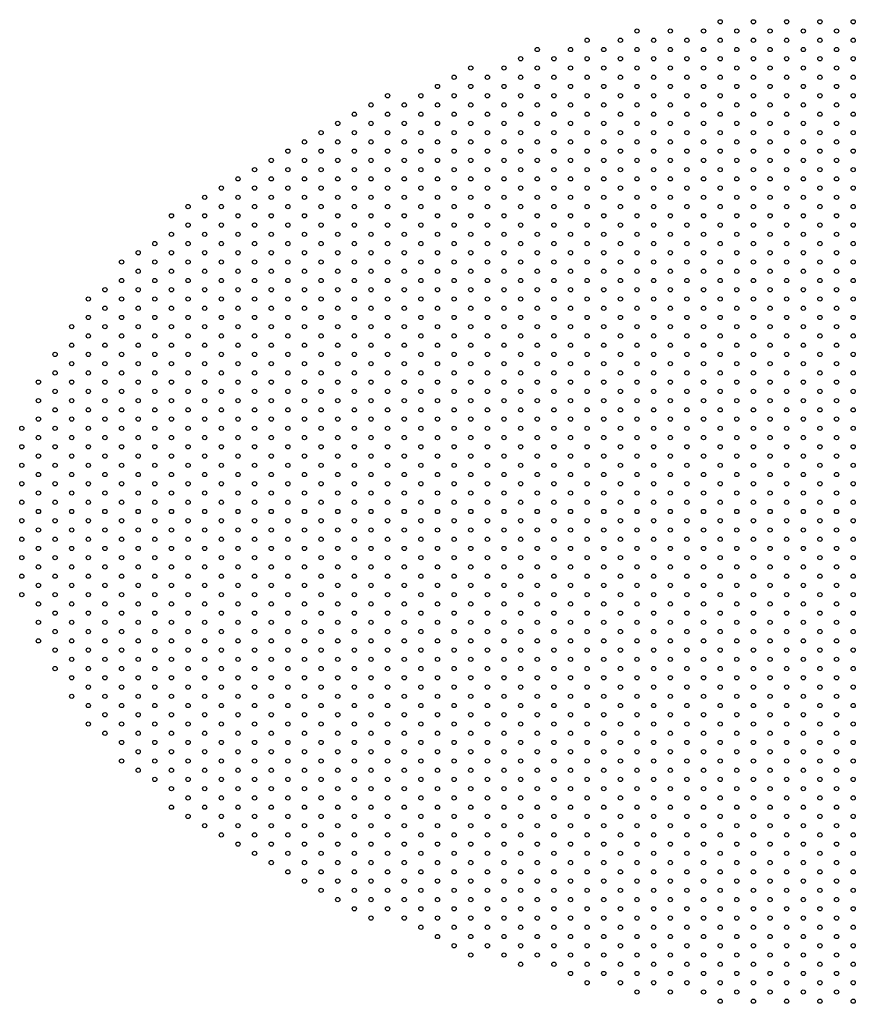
# Model space of a CAD drawing. Extents: x 13 to 806, y -460 to 4.
# Drawn here: x 13.5 to 407, y -459.5 to 3.6 of the extents above; entities that cross this region are included whole.
import ezdxf

# ---------------------------------------------------------------- set-up
doc = ezdxf.new("R2010")
doc.units = 0

msp = doc.modelspace()

# ---------------------------------------------------------------- linework, layer by layer
for centre in [(343.34, 2.6), (359, 2.6), (374.66, 2.6), (390.32, 2.6), (405.98, 2.6), (304.19, -1.75), (319.85, -1.75), (335.51, -1.75), (351.17, -1.75), (366.83, -1.75), (382.49, -1.75), (398.15, -1.75), (280.7, -6.1), (296.36, -6.1), (312.02, -6.1), (327.68, -6.1), (343.34, -6.1), (359, -6.1), (374.66, -6.1), (390.32, -6.1), (405.98, -6.1), (249.38, -14.8), (257.21, -10.45), (265.04, -14.8), (272.87, -10.45), (280.7, -14.8), (288.53, -10.45), (296.36, -14.8), (304.19, -10.45), (312.02, -14.8), (319.85, -10.45), (327.68, -14.8), (335.51, -10.45), (343.34, -14.8), (351.17, -10.45), (359, -14.8), (366.83, -10.45), (374.66, -14.8), (382.49, -10.45), (390.32, -14.8), (398.15, -10.45), (405.98, -14.8), (225.89, -19.15), (241.55, -19.15), (257.21, -19.15), (272.87, -19.15), (288.53, -19.15), (304.19, -19.15), (319.85, -19.15), (335.51, -19.15), (351.17, -19.15), (366.83, -19.15), (382.49, -19.15), (398.15, -19.15), (218.06, -23.5), (233.72, -23.5), (249.38, -23.5), (265.04, -23.5), (280.7, -23.5), (296.36, -23.5), (312.02, -23.5), (327.68, -23.5), (343.34, -23.5), (359, -23.5), (374.66, -23.5), (390.32, -23.5), (405.98, -23.5), (210.23, -27.85), (225.89, -27.85), (241.55, -27.85), (257.21, -27.85), (272.87, -27.85), (288.53, -27.85), (304.19, -27.85), (319.85, -27.85), (335.51, -27.85), (351.17, -27.85), (366.83, -27.85), (382.49, -27.85), (398.15, -27.85), (186.74, -32.2), (202.4, -32.2), (218.06, -32.2), (233.72, -32.2), (249.38, -32.2), (265.04, -32.2), (280.7, -32.2), (296.36, -32.2), (312.02, -32.2), (327.68, -32.2), (343.34, -32.2), (359, -32.2), (374.66, -32.2), (390.32, -32.2), (405.98, -32.2), (178.91, -36.55), (194.57, -36.55), (210.23, -36.55), (225.89, -36.55), (241.55, -36.55), (257.21, -36.55), (272.87, -36.55), (288.53, -36.55), (304.19, -36.55), (319.85, -36.55), (335.51, -36.55), (351.17, -36.55), (366.83, -36.55), (382.49, -36.55), (398.15, -36.55), (171.08, -40.9), (186.74, -40.9), (202.4, -40.9), (218.06, -40.9), (233.72, -40.9), (249.38, -40.9), (265.04, -40.9), (280.7, -40.9), (296.36, -40.9), (312.02, -40.9), (327.68, -40.9), (343.34, -40.9), (359, -40.9), (374.66, -40.9), (390.32, -40.9), (405.98, -40.9), (163.25, -45.25), (178.91, -45.25), (194.57, -45.25), (210.23, -45.25), (225.89, -45.25), (241.55, -45.25), (257.21, -45.25), (272.87, -45.25), (288.53, -45.25), (304.19, -45.25), (319.85, -45.25), (335.51, -45.25), (351.17, -45.25), (366.83, -45.25), (382.49, -45.25), (398.15, -45.25), (155.42, -49.6), (171.08, -49.6), (186.74, -49.6), (202.4, -49.6), (218.06, -49.6), (233.72, -49.6), (249.38, -49.6), (265.04, -49.6), (280.7, -49.6), (296.36, -49.6), (312.02, -49.6), (327.68, -49.6), (343.34, -49.6), (359, -49.6), (374.66, -49.6), (390.32, -49.6), (405.98, -49.6), (147.59, -53.95), (163.25, -53.95), (178.91, -53.95), (194.57, -53.95), (210.23, -53.95), (225.89, -53.95), (241.55, -53.95), (257.21, -53.95), (272.87, -53.95), (288.53, -53.95), (304.19, -53.95), (319.85, -53.95), (335.51, -53.95), (351.17, -53.95), (366.83, -53.95), (382.49, -53.95), (398.15, -53.95), (139.76, -58.3), (155.42, -58.3), (171.08, -58.3), (186.74, -58.3), (202.4, -58.3), (218.06, -58.3), (233.72, -58.3), (249.38, -58.3), (265.04, -58.3), (280.7, -58.3), (296.36, -58.3), (312.02, -58.3), (327.68, -58.3), (343.34, -58.3), (359, -58.3), (374.66, -58.3), (390.32, -58.3), (405.98, -58.3), (131.93, -62.65), (147.59, -62.65), (163.25, -62.65), (178.91, -62.65), (194.57, -62.65), (210.23, -62.65), (225.89, -62.65), (241.55, -62.65), (257.21, -62.65), (272.87, -62.65), (288.53, -62.65), (304.19, -62.65), (319.85, -62.65), (335.51, -62.65), (351.17, -62.65), (366.83, -62.65), (382.49, -62.65), (398.15, -62.65), (124.1, -67), (139.76, -67), (155.42, -67), (171.08, -67), (186.74, -67), (202.4, -67), (218.06, -67), (233.72, -67), (249.38, -67), (265.04, -67), (280.7, -67), (296.36, -67), (312.02, -67), (327.68, -67), (343.34, -67), (359, -67), (374.66, -67), (390.32, -67), (405.98, -67), (116.27, -71.35), (131.93, -71.35), (147.59, -71.35), (163.25, -71.35), (178.91, -71.35), (194.57, -71.35), (210.23, -71.35), (225.89, -71.35), (241.55, -71.35), (257.21, -71.35), (272.87, -71.35), (288.53, -71.35), (304.19, -71.35), (319.85, -71.35), (335.51, -71.35), (351.17, -71.35), (366.83, -71.35), (382.49, -71.35), (398.15, -71.35), (108.44, -75.7), (124.1, -75.7), (139.76, -75.7), (155.42, -75.7), (171.08, -75.7), (186.74, -75.7), (202.4, -75.7), (218.06, -75.7), (233.72, -75.7), (249.38, -75.7), (265.04, -75.7), (280.7, -75.7), (296.36, -75.7), (312.02, -75.7), (327.68, -75.7), (343.34, -75.7), (359, -75.7), (374.66, -75.7), (390.32, -75.7), (405.98, -75.7), (100.61, -80.05), (116.27, -80.05), (131.93, -80.05), (147.59, -80.05), (163.25, -80.05), (178.91, -80.05), (194.57, -80.05), (210.23, -80.05), (225.89, -80.05), (241.55, -80.05), (257.21, -80.05), (272.87, -80.05), (288.53, -80.05), (304.19, -80.05), (319.85, -80.05), (335.51, -80.05), (351.17, -80.05), (366.83, -80.05), (382.49, -80.05), (398.15, -80.05), (84.95, -88.75), (92.78, -84.4), (100.61, -88.75), (108.44, -84.4), (116.27, -88.75), (124.1, -84.4), (131.93, -88.75), (139.76, -84.4), (147.59, -88.75), (155.42, -84.4), (163.25, -88.75), (171.08, -84.4), (178.91, -88.75), (186.74, -84.4), (194.57, -88.75), (202.4, -84.4), (210.23, -88.75), (218.06, -84.4), (225.89, -88.75), (233.72, -84.4), (241.55, -88.75), (249.38, -84.4), (257.21, -88.75), (265.04, -84.4), (272.87, -88.75), (280.7, -84.4), (288.53, -88.75), (296.36, -84.4), (304.19, -88.75), (312.02, -84.4), (319.85, -88.75), (327.68, -84.4), (335.51, -88.75), (343.34, -84.4), (351.17, -88.75), (359, -84.4), (366.83, -88.75), (374.66, -84.4), (382.49, -88.75), (390.32, -84.4), (398.15, -88.75), (405.98, -84.4), (92.78, -93.1), (108.44, -93.1), (124.1, -93.1), (139.76, -93.1), (155.42, -93.1), (171.08, -93.1), (186.74, -93.1), (202.4, -93.1), (218.06, -93.1), (233.72, -93.1), (249.38, -93.1), (265.04, -93.1), (280.7, -93.1), (296.36, -93.1), (312.02, -93.1), (327.68, -93.1), (343.34, -93.1), (359, -93.1), (374.66, -93.1), (390.32, -93.1), (405.98, -93.1), (84.95, -97.45), (100.61, -97.45), (116.27, -97.45), (131.93, -97.45), (147.59, -97.45), (163.25, -97.45), (178.91, -97.45), (194.57, -97.45), (210.23, -97.45), (225.89, -97.45), (241.55, -97.45), (257.21, -97.45), (272.87, -97.45), (288.53, -97.45), (304.19, -97.45), (319.85, -97.45), (335.51, -97.45), (351.17, -97.45), (366.83, -97.45), (382.49, -97.45), (398.15, -97.45), (77.12, -101.8), (92.78, -101.8), (108.44, -101.8), (124.1, -101.8), (139.76, -101.8), (155.42, -101.8), (171.08, -101.8), (186.74, -101.8), (202.4, -101.8), (218.06, -101.8), (233.72, -101.8), (249.38, -101.8), (265.04, -101.8), (280.7, -101.8), (296.36, -101.8), (312.02, -101.8), (327.68, -101.8), (343.34, -101.8), (359, -101.8), (374.66, -101.8), (390.32, -101.8), (405.98, -101.8), (69.29, -106.15), (84.95, -106.15), (100.61, -106.15), (116.27, -106.15), (131.93, -106.15), (147.59, -106.15), (163.25, -106.15), (178.91, -106.15), (194.57, -106.15), (210.23, -106.15), (225.89, -106.15), (241.55, -106.15), (257.21, -106.15), (272.87, -106.15), (288.53, -106.15), (304.19, -106.15), (319.85, -106.15), (335.51, -106.15), (351.17, -106.15), (366.83, -106.15), (382.49, -106.15), (398.15, -106.15), (61.46, -110.5), (77.12, -110.5), (92.78, -110.5), (108.44, -110.5), (124.1, -110.5), (139.76, -110.5), (155.42, -110.5), (171.08, -110.5), (186.74, -110.5), (202.4, -110.5), (218.06, -110.5), (233.72, -110.5), (249.38, -110.5), (265.04, -110.5), (280.7, -110.5), (296.36, -110.5), (312.02, -110.5), (327.68, -110.5), (343.34, -110.5), (359, -110.5), (374.66, -110.5), (390.32, -110.5), (405.98, -110.5), (69.29, -114.85), (84.95, -114.85), (100.61, -114.85), (116.27, -114.85), (131.93, -114.85), (147.59, -114.85), (163.25, -114.85), (178.91, -114.85), (194.57, -114.85), (210.23, -114.85), (225.89, -114.85), (241.55, -114.85), (257.21, -114.85), (272.87, -114.85), (288.53, -114.85), (304.19, -114.85), (319.85, -114.85), (335.51, -114.85), (351.17, -114.85), (366.83, -114.85), (382.49, -114.85), (398.15, -114.85), (61.46, -119.2), (77.12, -119.2), (92.78, -119.2), (108.44, -119.2), (124.1, -119.2), (139.76, -119.2), (155.42, -119.2), (171.08, -119.2), (186.74, -119.2), (202.4, -119.2), (218.06, -119.2), (233.72, -119.2), (249.38, -119.2), (265.04, -119.2), (280.7, -119.2), (296.36, -119.2), (312.02, -119.2), (327.68, -119.2), (343.34, -119.2), (359, -119.2), (374.66, -119.2), (390.32, -119.2), (405.98, -119.2), (53.63, -123.55), (69.29, -123.55), (84.95, -123.55), (100.61, -123.55), (116.27, -123.55), (131.93, -123.55), (147.59, -123.55), (163.25, -123.55), (178.91, -123.55), (194.57, -123.55), (210.23, -123.55), (225.89, -123.55), (241.55, -123.55), (257.21, -123.55), (272.87, -123.55), (288.53, -123.55), (304.19, -123.55), (319.85, -123.55), (335.51, -123.55), (351.17, -123.55), (366.83, -123.55), (382.49, -123.55), (398.15, -123.55), (45.8, -127.9), (61.46, -127.9), (77.12, -127.9), (92.78, -127.9), (108.44, -127.9), (124.1, -127.9), (139.76, -127.9), (155.42, -127.9), (171.08, -127.9), (186.74, -127.9), (202.4, -127.9), (218.06, -127.9), (233.72, -127.9), (249.38, -127.9), (265.04, -127.9), (280.7, -127.9), (296.36, -127.9), (312.02, -127.9), (327.68, -127.9), (343.34, -127.9), (359, -127.9), (374.66, -127.9), (390.32, -127.9), (405.98, -127.9), (53.63, -132.25), (69.29, -132.25), (84.95, -132.25), (100.61, -132.25), (116.27, -132.25), (131.93, -132.25), (147.59, -132.25), (163.25, -132.25), (178.91, -132.25), (194.57, -132.25), (210.23, -132.25), (225.89, -132.25), (241.55, -132.25), (257.21, -132.25), (272.87, -132.25), (288.53, -132.25), (304.19, -132.25), (319.85, -132.25), (335.51, -132.25), (351.17, -132.25), (366.83, -132.25), (382.49, -132.25), (398.15, -132.25), (45.8, -136.6), (61.46, -136.6), (77.12, -136.6), (92.78, -136.6), (108.44, -136.6), (124.1, -136.6), (139.76, -136.6), (155.42, -136.6), (171.08, -136.6), (186.74, -136.6), (202.4, -136.6), (218.06, -136.6), (233.72, -136.6), (249.38, -136.6), (265.04, -136.6), (280.7, -136.6), (296.36, -136.6), (312.02, -136.6), (327.68, -136.6), (343.34, -136.6), (359, -136.6), (374.66, -136.6), (390.32, -136.6), (405.98, -136.6), (37.97, -140.95), (53.63, -140.95), (69.29, -140.95), (84.95, -140.95), (100.61, -140.95), (116.27, -140.95), (131.93, -140.95), (147.59, -140.95), (163.25, -140.95), (178.91, -140.95), (194.57, -140.95), (210.23, -140.95), (225.89, -140.95), (241.55, -140.95), (257.21, -140.95), (272.87, -140.95), (288.53, -140.95), (304.19, -140.95), (319.85, -140.95), (335.51, -140.95), (351.17, -140.95), (366.83, -140.95), (382.49, -140.95), (398.15, -140.95), (45.8, -145.3), (61.46, -145.3), (77.12, -145.3), (92.78, -145.3), (108.44, -145.3), (124.1, -145.3), (139.76, -145.3), (155.42, -145.3), (171.08, -145.3), (186.74, -145.3), (202.4, -145.3), (218.06, -145.3), (233.72, -145.3), (249.38, -145.3), (265.04, -145.3), (280.7, -145.3), (296.36, -145.3), (312.02, -145.3), (327.68, -145.3), (343.34, -145.3), (359, -145.3), (374.66, -145.3), (390.32, -145.3), (405.98, -145.3), (37.97, -149.65), (53.63, -149.65), (69.29, -149.65), (84.95, -149.65), (100.61, -149.65), (116.27, -149.65), (131.93, -149.65), (147.59, -149.65), (163.25, -149.65), (178.91, -149.65), (194.57, -149.65), (210.23, -149.65), (225.89, -149.65), (241.55, -149.65), (257.21, -149.65), (272.87, -149.65), (288.53, -149.65), (304.19, -149.65), (319.85, -149.65), (335.51, -149.65), (351.17, -149.65), (366.83, -149.65), (382.49, -149.65), (398.15, -149.65), (30.14, -154), (37.97, -158.35), (45.8, -154), (53.63, -158.35), (61.46, -154), (69.29, -158.35), (77.12, -154), (84.95, -158.35), (92.78, -154), (100.61, -158.35), (108.44, -154), (116.27, -158.35), (124.1, -154), (131.93, -158.35), (139.76, -154), (147.59, -158.35), (155.42, -154), (163.25, -158.35), (171.08, -154), (178.91, -158.35), (186.74, -154), (194.57, -158.35), (202.4, -154), (210.23, -158.35), (218.06, -154), (225.89, -158.35), (233.72, -154), (241.55, -158.35), (249.38, -154), (257.21, -158.35), (265.04, -154), (272.87, -158.35), (280.7, -154), (288.53, -158.35), (296.36, -154), (304.19, -158.35), (312.02, -154), (319.85, -158.35), (327.68, -154), (335.51, -158.35), (343.34, -154), (351.17, -158.35), (359, -154), (366.83, -158.35), (374.66, -154), (382.49, -158.35), (390.32, -154), (398.15, -158.35), (405.98, -154), (30.14, -162.7), (45.8, -162.7), (61.46, -162.7), (77.12, -162.7), (92.78, -162.7), (108.44, -162.7), (124.1, -162.7), (139.76, -162.7), (155.42, -162.7), (171.08, -162.7), (186.74, -162.7), (202.4, -162.7), (218.06, -162.7), (233.72, -162.7), (249.38, -162.7), (265.04, -162.7), (280.7, -162.7), (296.36, -162.7), (312.02, -162.7), (327.68, -162.7), (343.34, -162.7), (359, -162.7), (374.66, -162.7), (390.32, -162.7), (405.98, -162.7), (22.31, -167.05), (37.97, -167.05), (53.63, -167.05), (69.29, -167.05), (84.95, -167.05), (100.61, -167.05), (116.27, -167.05), (131.93, -167.05), (147.59, -167.05), (163.25, -167.05), (178.91, -167.05), (194.57, -167.05), (210.23, -167.05), (225.89, -167.05), (241.55, -167.05), (257.21, -167.05), (272.87, -167.05), (288.53, -167.05), (304.19, -167.05), (319.85, -167.05), (335.51, -167.05), (351.17, -167.05), (366.83, -167.05), (382.49, -167.05), (398.15, -167.05), (30.14, -171.4), (45.8, -171.4), (61.46, -171.4), (77.12, -171.4), (92.78, -171.4), (108.44, -171.4), (124.1, -171.4), (139.76, -171.4), (155.42, -171.4), (171.08, -171.4), (186.74, -171.4), (202.4, -171.4), (218.06, -171.4), (233.72, -171.4), (249.38, -171.4), (265.04, -171.4), (280.7, -171.4), (296.36, -171.4), (312.02, -171.4), (327.68, -171.4), (343.34, -171.4), (359, -171.4), (374.66, -171.4), (390.32, -171.4), (405.98, -171.4), (22.31, -175.75), (37.97, -175.75), (53.63, -175.75), (69.29, -175.75), (84.95, -175.75), (100.61, -175.75), (116.27, -175.75), (131.93, -175.75), (147.59, -175.75), (163.25, -175.75), (178.91, -175.75), (194.57, -175.75), (210.23, -175.75), (225.89, -175.75), (241.55, -175.75), (257.21, -175.75), (272.87, -175.75), (288.53, -175.75), (304.19, -175.75), (319.85, -175.75), (335.51, -175.75), (351.17, -175.75), (366.83, -175.75), (382.49, -175.75), (398.15, -175.75), (30.14, -180.1), (45.8, -180.1), (61.46, -180.1), (77.12, -180.1), (92.78, -180.1), (108.44, -180.1), (124.1, -180.1), (139.76, -180.1), (155.42, -180.1), (171.08, -180.1), (186.74, -180.1), (202.4, -180.1), (218.06, -180.1), (233.72, -180.1), (249.38, -180.1), (265.04, -180.1), (280.7, -180.1), (296.36, -180.1), (312.02, -180.1), (327.68, -180.1), (343.34, -180.1), (359, -180.1), (374.66, -180.1), (390.32, -180.1), (405.98, -180.1), (22.31, -184.45), (37.97, -184.45), (53.63, -184.45), (69.29, -184.45), (84.95, -184.45), (100.61, -184.45), (116.27, -184.45), (131.93, -184.45), (147.59, -184.45), (163.25, -184.45), (178.91, -184.45), (194.57, -184.45), (210.23, -184.45), (225.89, -184.45), (241.55, -184.45), (257.21, -184.45), (272.87, -184.45), (288.53, -184.45), (304.19, -184.45), (319.85, -184.45), (335.51, -184.45), (351.17, -184.45), (366.83, -184.45), (382.49, -184.45), (398.15, -184.45), (14.48, -188.8), (30.14, -188.8), (45.8, -188.8), (61.46, -188.8), (77.12, -188.8), (92.78, -188.8), (108.44, -188.8), (124.1, -188.8), (139.76, -188.8), (155.42, -188.8), (171.08, -188.8), (186.74, -188.8), (202.4, -188.8), (218.06, -188.8), (233.72, -188.8), (249.38, -188.8), (265.04, -188.8), (280.7, -188.8), (296.36, -188.8), (312.02, -188.8), (327.68, -188.8), (343.34, -188.8), (359, -188.8), (374.66, -188.8), (390.32, -188.8), (405.98, -188.8), (22.31, -193.15), (37.97, -193.15), (53.63, -193.15), (69.29, -193.15), (84.95, -193.15), (100.61, -193.15), (116.27, -193.15), (131.93, -193.15), (147.59, -193.15), (163.25, -193.15), (178.91, -193.15), (194.57, -193.15), (210.23, -193.15), (225.89, -193.15), (241.55, -193.15), (257.21, -193.15), (272.87, -193.15), (288.53, -193.15), (304.19, -193.15), (319.85, -193.15), (335.51, -193.15), (351.17, -193.15), (366.83, -193.15), (382.49, -193.15), (398.15, -193.15), (14.48, -197.5), (30.14, -197.5), (45.8, -197.5), (61.46, -197.5), (77.12, -197.5), (92.78, -197.5), (108.44, -197.5), (124.1, -197.5), (139.76, -197.5), (155.42, -197.5), (171.08, -197.5), (186.74, -197.5), (202.4, -197.5), (218.06, -197.5), (233.72, -197.5), (249.38, -197.5), (265.04, -197.5), (280.7, -197.5), (296.36, -197.5), (312.02, -197.5), (327.68, -197.5), (343.34, -197.5), (359, -197.5), (374.66, -197.5), (390.32, -197.5), (405.98, -197.5), (22.31, -201.85), (37.97, -201.85), (53.63, -201.85), (69.29, -201.85), (84.95, -201.85), (100.61, -201.85), (116.27, -201.85), (131.93, -201.85), (147.59, -201.85), (163.25, -201.85), (178.91, -201.85), (194.57, -201.85), (210.23, -201.85), (225.89, -201.85), (241.55, -201.85), (257.21, -201.85), (272.87, -201.85), (288.53, -201.85), (304.19, -201.85), (319.85, -201.85), (335.51, -201.85), (351.17, -201.85), (366.83, -201.85), (382.49, -201.85), (398.15, -201.85), (14.48, -206.2), (30.14, -206.2), (45.8, -206.2), (61.46, -206.2), (77.12, -206.2), (92.78, -206.2), (108.44, -206.2), (124.1, -206.2), (139.76, -206.2), (155.42, -206.2), (171.08, -206.2), (186.74, -206.2), (202.4, -206.2), (218.06, -206.2), (233.72, -206.2), (249.38, -206.2), (265.04, -206.2), (280.7, -206.2), (296.36, -206.2), (312.02, -206.2), (327.68, -206.2), (343.34, -206.2), (359, -206.2), (374.66, -206.2), (390.32, -206.2), (405.98, -206.2), (22.31, -210.55), (37.97, -210.55), (53.63, -210.55), (69.29, -210.55), (84.95, -210.55), (100.61, -210.55), (116.27, -210.55), (131.93, -210.55), (147.59, -210.55), (163.25, -210.55), (178.91, -210.55), (194.57, -210.55), (210.23, -210.55), (225.89, -210.55), (241.55, -210.55), (257.21, -210.55), (272.87, -210.55), (288.53, -210.55), (304.19, -210.55), (319.85, -210.55), (335.51, -210.55), (351.17, -210.55), (366.83, -210.55), (382.49, -210.55), (398.15, -210.55), (14.48, -214.9), (30.14, -214.9), (45.8, -214.9), (61.46, -214.9), (77.12, -214.9), (92.78, -214.9), (108.44, -214.9), (124.1, -214.9), (139.76, -214.9), (155.42, -214.9), (171.08, -214.9), (186.74, -214.9), (202.4, -214.9), (218.06, -214.9), (233.72, -214.9), (249.38, -214.9), (265.04, -214.9), (280.7, -214.9), (296.36, -214.9), (312.02, -214.9), (327.68, -214.9), (343.34, -214.9), (359, -214.9), (374.66, -214.9), (390.32, -214.9), (405.98, -214.9), (22.31, -219.25), (37.97, -219.25), (53.63, -219.25), (69.29, -219.25), (84.95, -219.25), (100.61, -219.25), (116.27, -219.25), (131.93, -219.25), (147.59, -219.25), (163.25, -219.25), (178.91, -219.25), (194.57, -219.25), (210.23, -219.25), (225.89, -219.25), (241.55, -219.25), (257.21, -219.25), (272.87, -219.25), (288.53, -219.25), (304.19, -219.25), (319.85, -219.25), (335.51, -219.25), (351.17, -219.25), (366.83, -219.25), (382.49, -219.25), (398.15, -219.25), (14.48, -223.6), (30.14, -223.6), (45.8, -223.6), (61.46, -223.6), (77.12, -223.6), (92.78, -223.6), (108.44, -223.6), (124.1, -223.6), (139.76, -223.6), (155.42, -223.6), (171.08, -223.6), (186.74, -223.6), (202.4, -223.6), (218.06, -223.6), (233.72, -223.6), (249.38, -223.6), (265.04, -223.6), (280.7, -223.6), (296.36, -223.6), (312.02, -223.6), (327.68, -223.6), (343.34, -223.6), (359, -223.6), (374.66, -223.6), (390.32, -223.6), (405.98, -223.6), (14.48, -232.3), (22.31, -227.95), (30.14, -232.3), (37.97, -227.95), (45.8, -232.3), (53.63, -227.95), (61.46, -232.3), (69.29, -227.95), (77.12, -232.3), (84.95, -227.95), (92.78, -232.3), (100.61, -227.95), (108.44, -232.3), (116.27, -227.95), (124.1, -232.3), (131.93, -227.95), (139.76, -232.3), (147.59, -227.95), (155.42, -232.3), (163.25, -227.95), (171.08, -232.3), (178.91, -227.95), (186.74, -232.3), (194.57, -227.95), (202.4, -232.3), (210.23, -227.95), (218.06, -232.3), (225.89, -227.95), (233.72, -232.3), (241.55, -227.95), (249.38, -232.3), (257.21, -227.95), (265.04, -232.3), (272.87, -227.95), (280.7, -232.3), (288.53, -227.95), (296.36, -232.3), (304.19, -227.95), (312.02, -232.3), (319.85, -227.95), (327.68, -232.3), (335.51, -227.95), (343.34, -232.3), (351.17, -227.95), (359, -232.3), (366.83, -227.95), (374.66, -232.3), (382.49, -227.95), (390.32, -232.3), (398.15, -227.95), (405.98, -232.3), (22.31, -236.65), (37.97, -236.65), (53.63, -236.65), (69.29, -236.65), (84.95, -236.65), (100.61, -236.65), (116.27, -236.65), (131.93, -236.65), (147.59, -236.65), (163.25, -236.65), (178.91, -236.65), (194.57, -236.65), (210.23, -236.65), (225.89, -236.65), (241.55, -236.65), (257.21, -236.65), (272.87, -236.65), (288.53, -236.65), (304.19, -236.65), (319.85, -236.65), (335.51, -236.65), (351.17, -236.65), (366.83, -236.65), (382.49, -236.65), (398.15, -236.65), (14.48, -241), (30.14, -241), (45.8, -241), (61.46, -241), (77.12, -241), (92.78, -241), (108.44, -241), (124.1, -241), (139.76, -241), (155.42, -241), (171.08, -241), (186.74, -241), (202.4, -241), (218.06, -241), (233.72, -241), (249.38, -241), (265.04, -241), (280.7, -241), (296.36, -241), (312.02, -241), (327.68, -241), (343.34, -241), (359, -241), (374.66, -241), (390.32, -241), (405.98, -241), (22.31, -245.35), (37.97, -245.35), (53.63, -245.35), (69.29, -245.35), (84.95, -245.35), (100.61, -245.35), (116.27, -245.35), (131.93, -245.35), (147.59, -245.35), (163.25, -245.35), (178.91, -245.35), (194.57, -245.35), (210.23, -245.35), (225.89, -245.35), (241.55, -245.35), (257.21, -245.35), (272.87, -245.35), (288.53, -245.35), (304.19, -245.35), (319.85, -245.35), (335.51, -245.35), (351.17, -245.35), (366.83, -245.35), (382.49, -245.35), (398.15, -245.35), (14.48, -249.7), (30.14, -249.7), (45.8, -249.7), (61.46, -249.7), (77.12, -249.7), (92.78, -249.7), (108.44, -249.7), (124.1, -249.7), (139.76, -249.7), (155.42, -249.7), (171.08, -249.7), (186.74, -249.7), (202.4, -249.7), (218.06, -249.7), (233.72, -249.7), (249.38, -249.7), (265.04, -249.7), (280.7, -249.7), (296.36, -249.7), (312.02, -249.7), (327.68, -249.7), (343.34, -249.7), (359, -249.7), (374.66, -249.7), (390.32, -249.7), (405.98, -249.7), (22.31, -254.05), (37.97, -254.05), (53.63, -254.05), (69.29, -254.05), (84.95, -254.05), (100.61, -254.05), (116.27, -254.05), (131.93, -254.05), (147.59, -254.05), (163.25, -254.05), (178.91, -254.05), (194.57, -254.05), (210.23, -254.05), (225.89, -254.05), (241.55, -254.05), (257.21, -254.05), (272.87, -254.05), (288.53, -254.05), (304.19, -254.05), (319.85, -254.05), (335.51, -254.05), (351.17, -254.05), (366.83, -254.05), (382.49, -254.05), (398.15, -254.05), (14.48, -258.4), (30.14, -258.4), (45.8, -258.4), (61.46, -258.4), (77.12, -258.4), (92.78, -258.4), (108.44, -258.4), (124.1, -258.4), (139.76, -258.4), (155.42, -258.4), (171.08, -258.4), (186.74, -258.4), (202.4, -258.4), (218.06, -258.4), (233.72, -258.4), (249.38, -258.4), (265.04, -258.4), (280.7, -258.4), (296.36, -258.4), (312.02, -258.4), (327.68, -258.4), (343.34, -258.4), (359, -258.4), (374.66, -258.4), (390.32, -258.4), (405.98, -258.4), (22.31, -262.75), (37.97, -262.75), (53.63, -262.75), (69.29, -262.75), (84.95, -262.75), (100.61, -262.75), (116.27, -262.75), (131.93, -262.75), (147.59, -262.75), (163.25, -262.75), (178.91, -262.75), (194.57, -262.75), (210.23, -262.75), (225.89, -262.75), (241.55, -262.75), (257.21, -262.75), (272.87, -262.75), (288.53, -262.75), (304.19, -262.75), (319.85, -262.75), (335.51, -262.75), (351.17, -262.75), (366.83, -262.75), (382.49, -262.75), (398.15, -262.75), (14.48, -267.1), (30.14, -267.1), (45.8, -267.1), (61.46, -267.1), (77.12, -267.1), (92.78, -267.1), (108.44, -267.1), (124.1, -267.1), (139.76, -267.1), (155.42, -267.1), (171.08, -267.1), (186.74, -267.1), (202.4, -267.1), (218.06, -267.1), (233.72, -267.1), (249.38, -267.1), (265.04, -267.1), (280.7, -267.1), (296.36, -267.1), (312.02, -267.1), (327.68, -267.1), (343.34, -267.1), (359, -267.1), (374.66, -267.1), (390.32, -267.1), (405.98, -267.1), (22.31, -271.45), (37.97, -271.45), (53.63, -271.45), (69.29, -271.45), (84.95, -271.45), (100.61, -271.45), (116.27, -271.45), (131.93, -271.45), (147.59, -271.45), (163.25, -271.45), (178.91, -271.45), (194.57, -271.45), (210.23, -271.45), (225.89, -271.45), (241.55, -271.45), (257.21, -271.45), (272.87, -271.45), (288.53, -271.45), (304.19, -271.45), (319.85, -271.45), (335.51, -271.45), (351.17, -271.45), (366.83, -271.45), (382.49, -271.45), (398.15, -271.45), (30.14, -275.8), (45.8, -275.8), (61.46, -275.8), (77.12, -275.8), (92.78, -275.8), (108.44, -275.8), (124.1, -275.8), (139.76, -275.8), (155.42, -275.8), (171.08, -275.8), (186.74, -275.8), (202.4, -275.8), (218.06, -275.8), (233.72, -275.8), (249.38, -275.8), (265.04, -275.8), (280.7, -275.8), (296.36, -275.8), (312.02, -275.8), (327.68, -275.8), (343.34, -275.8), (359, -275.8), (374.66, -275.8), (390.32, -275.8), (405.98, -275.8), (22.31, -280.15), (37.97, -280.15), (53.63, -280.15), (69.29, -280.15), (84.95, -280.15), (100.61, -280.15), (116.27, -280.15), (131.93, -280.15), (147.59, -280.15), (163.25, -280.15), (178.91, -280.15), (194.57, -280.15), (210.23, -280.15), (225.89, -280.15), (241.55, -280.15), (257.21, -280.15), (272.87, -280.15), (288.53, -280.15), (304.19, -280.15), (319.85, -280.15), (335.51, -280.15), (351.17, -280.15), (366.83, -280.15), (382.49, -280.15), (398.15, -280.15), (30.14, -284.5), (45.8, -284.5), (61.46, -284.5), (77.12, -284.5), (92.78, -284.5), (108.44, -284.5), (124.1, -284.5), (139.76, -284.5), (155.42, -284.5), (171.08, -284.5), (186.74, -284.5), (202.4, -284.5), (218.06, -284.5), (233.72, -284.5), (249.38, -284.5), (265.04, -284.5), (280.7, -284.5), (296.36, -284.5), (312.02, -284.5), (327.68, -284.5), (343.34, -284.5), (359, -284.5), (374.66, -284.5), (390.32, -284.5), (405.98, -284.5), (22.31, -288.85), (37.97, -288.85), (53.63, -288.85), (69.29, -288.85), (84.95, -288.85), (100.61, -288.85), (116.27, -288.85), (131.93, -288.85), (147.59, -288.85), (163.25, -288.85), (178.91, -288.85), (194.57, -288.85), (210.23, -288.85), (225.89, -288.85), (241.55, -288.85), (257.21, -288.85), (272.87, -288.85), (288.53, -288.85), (304.19, -288.85), (319.85, -288.85), (335.51, -288.85), (351.17, -288.85), (366.83, -288.85), (382.49, -288.85), (398.15, -288.85), (30.14, -293.2), (45.8, -293.2), (61.46, -293.2), (77.12, -293.2), (92.78, -293.2), (108.44, -293.2), (124.1, -293.2), (139.76, -293.2), (155.42, -293.2), (171.08, -293.2), (186.74, -293.2), (202.4, -293.2), (218.06, -293.2), (233.72, -293.2), (249.38, -293.2), (265.04, -293.2), (280.7, -293.2), (296.36, -293.2), (312.02, -293.2), (327.68, -293.2), (343.34, -293.2), (359, -293.2), (374.66, -293.2), (390.32, -293.2), (405.98, -293.2), (30.14, -301.9), (37.97, -297.55), (45.8, -301.9), (53.63, -297.55), (61.46, -301.9), (69.29, -297.55), (77.12, -301.9), (84.95, -297.55), (92.78, -301.9), (100.61, -297.55), (108.44, -301.9), (116.27, -297.55), (124.1, -301.9), (131.93, -297.55), (139.76, -301.9), (147.59, -297.55), (155.42, -301.9), (163.25, -297.55), (171.08, -301.9), (178.91, -297.55), (186.74, -301.9), (194.57, -297.55), (202.4, -301.9), (210.23, -297.55), (218.06, -301.9), (225.89, -297.55), (233.72, -301.9), (241.55, -297.55), (249.38, -301.9), (257.21, -297.55), (265.04, -301.9), (272.87, -297.55), (280.7, -301.9), (288.53, -297.55), (296.36, -301.9), (304.19, -297.55), (312.02, -301.9), (319.85, -297.55), (327.68, -301.9), (335.51, -297.55), (343.34, -301.9), (351.17, -297.55), (359, -301.9), (366.83, -297.55), (374.66, -301.9), (382.49, -297.55), (390.32, -301.9), (398.15, -297.55), (405.98, -301.9), (37.97, -306.25), (53.63, -306.25), (69.29, -306.25), (84.95, -306.25), (100.61, -306.25), (116.27, -306.25), (131.93, -306.25), (147.59, -306.25), (163.25, -306.25), (178.91, -306.25), (194.57, -306.25), (210.23, -306.25), (225.89, -306.25), (241.55, -306.25), (257.21, -306.25), (272.87, -306.25), (288.53, -306.25), (304.19, -306.25), (319.85, -306.25), (335.51, -306.25), (351.17, -306.25), (366.83, -306.25), (382.49, -306.25), (398.15, -306.25), (45.8, -310.6), (61.46, -310.6), (77.12, -310.6), (92.78, -310.6), (108.44, -310.6), (124.1, -310.6), (139.76, -310.6), (155.42, -310.6), (171.08, -310.6), (186.74, -310.6), (202.4, -310.6), (218.06, -310.6), (233.72, -310.6), (249.38, -310.6), (265.04, -310.6), (280.7, -310.6), (296.36, -310.6), (312.02, -310.6), (327.68, -310.6), (343.34, -310.6), (359, -310.6), (374.66, -310.6), (390.32, -310.6), (405.98, -310.6), (37.97, -314.95), (53.63, -314.95), (69.29, -314.95), (84.95, -314.95), (100.61, -314.95), (116.27, -314.95), (131.93, -314.95), (147.59, -314.95), (163.25, -314.95), (178.91, -314.95), (194.57, -314.95), (210.23, -314.95), (225.89, -314.95), (241.55, -314.95), (257.21, -314.95), (272.87, -314.95), (288.53, -314.95), (304.19, -314.95), (319.85, -314.95), (335.51, -314.95), (351.17, -314.95), (366.83, -314.95), (382.49, -314.95), (398.15, -314.95), (45.8, -319.3), (61.46, -319.3), (77.12, -319.3), (92.78, -319.3), (108.44, -319.3), (124.1, -319.3), (139.76, -319.3), (155.42, -319.3), (171.08, -319.3), (186.74, -319.3), (202.4, -319.3), (218.06, -319.3), (233.72, -319.3), (249.38, -319.3), (265.04, -319.3), (280.7, -319.3), (296.36, -319.3), (312.02, -319.3), (327.68, -319.3), (343.34, -319.3), (359, -319.3), (374.66, -319.3), (390.32, -319.3), (405.98, -319.3), (53.63, -323.65), (69.29, -323.65), (84.95, -323.65), (100.61, -323.65), (116.27, -323.65), (131.93, -323.65), (147.59, -323.65), (163.25, -323.65), (178.91, -323.65), (194.57, -323.65), (210.23, -323.65), (225.89, -323.65), (241.55, -323.65), (257.21, -323.65), (272.87, -323.65), (288.53, -323.65), (304.19, -323.65), (319.85, -323.65), (335.51, -323.65), (351.17, -323.65), (366.83, -323.65), (382.49, -323.65), (398.15, -323.65), (45.8, -328), (61.46, -328), (77.12, -328), (92.78, -328), (108.44, -328), (124.1, -328), (139.76, -328), (155.42, -328), (171.08, -328), (186.74, -328), (202.4, -328), (218.06, -328), (233.72, -328), (249.38, -328), (265.04, -328), (280.7, -328), (296.36, -328), (312.02, -328), (327.68, -328), (343.34, -328), (359, -328), (374.66, -328), (390.32, -328), (405.98, -328), (53.63, -332.35), (69.29, -332.35), (84.95, -332.35), (100.61, -332.35), (116.27, -332.35), (131.93, -332.35), (147.59, -332.35), (163.25, -332.35), (178.91, -332.35), (194.57, -332.35), (210.23, -332.35), (225.89, -332.35), (241.55, -332.35), (257.21, -332.35), (272.87, -332.35), (288.53, -332.35), (304.19, -332.35), (319.85, -332.35), (335.51, -332.35), (351.17, -332.35), (366.83, -332.35), (382.49, -332.35), (398.15, -332.35), (61.46, -336.7), (77.12, -336.7), (92.78, -336.7), (108.44, -336.7), (124.1, -336.7), (139.76, -336.7), (155.42, -336.7), (171.08, -336.7), (186.74, -336.7), (202.4, -336.7), (218.06, -336.7), (233.72, -336.7), (249.38, -336.7), (265.04, -336.7), (280.7, -336.7), (296.36, -336.7), (312.02, -336.7), (327.68, -336.7), (343.34, -336.7), (359, -336.7), (374.66, -336.7), (390.32, -336.7), (405.98, -336.7), (69.29, -341.05), (84.95, -341.05), (100.61, -341.05), (116.27, -341.05), (131.93, -341.05), (147.59, -341.05), (163.25, -341.05), (178.91, -341.05), (194.57, -341.05), (210.23, -341.05), (225.89, -341.05), (241.55, -341.05), (257.21, -341.05), (272.87, -341.05), (288.53, -341.05), (304.19, -341.05), (319.85, -341.05), (335.51, -341.05), (351.17, -341.05), (366.83, -341.05), (382.49, -341.05), (398.15, -341.05), (61.46, -345.4), (77.12, -345.4), (92.78, -345.4), (108.44, -345.4), (124.1, -345.4), (139.76, -345.4), (155.42, -345.4), (171.08, -345.4), (186.74, -345.4), (202.4, -345.4), (218.06, -345.4), (233.72, -345.4), (249.38, -345.4), (265.04, -345.4), (280.7, -345.4), (296.36, -345.4), (312.02, -345.4), (327.68, -345.4), (343.34, -345.4), (359, -345.4), (374.66, -345.4), (390.32, -345.4), (405.98, -345.4), (69.29, -349.75), (84.95, -349.75), (100.61, -349.75), (116.27, -349.75), (131.93, -349.75), (147.59, -349.75), (163.25, -349.75), (178.91, -349.75), (194.57, -349.75), (210.23, -349.75), (225.89, -349.75), (241.55, -349.75), (257.21, -349.75), (272.87, -349.75), (288.53, -349.75), (304.19, -349.75), (319.85, -349.75), (335.51, -349.75), (351.17, -349.75), (366.83, -349.75), (382.49, -349.75), (398.15, -349.75), (77.12, -354.1), (92.78, -354.1), (108.44, -354.1), (124.1, -354.1), (139.76, -354.1), (155.42, -354.1), (171.08, -354.1), (186.74, -354.1), (202.4, -354.1), (218.06, -354.1), (233.72, -354.1), (249.38, -354.1), (265.04, -354.1), (280.7, -354.1), (296.36, -354.1), (312.02, -354.1), (327.68, -354.1), (343.34, -354.1), (359, -354.1), (374.66, -354.1), (390.32, -354.1), (405.98, -354.1), (84.95, -358.45), (100.61, -358.45), (116.27, -358.45), (131.93, -358.45), (147.59, -358.45), (163.25, -358.45), (178.91, -358.45), (194.57, -358.45), (210.23, -358.45), (225.89, -358.45), (241.55, -358.45), (257.21, -358.45), (272.87, -358.45), (288.53, -358.45), (304.19, -358.45), (319.85, -358.45), (335.51, -358.45), (351.17, -358.45), (366.83, -358.45), (382.49, -358.45), (398.15, -358.45), (92.78, -362.8), (108.44, -362.8), (124.1, -362.8), (139.76, -362.8), (155.42, -362.8), (171.08, -362.8), (186.74, -362.8), (202.4, -362.8), (218.06, -362.8), (233.72, -362.8), (249.38, -362.8), (265.04, -362.8), (280.7, -362.8), (296.36, -362.8), (312.02, -362.8), (327.68, -362.8), (343.34, -362.8), (359, -362.8), (374.66, -362.8), (390.32, -362.8), (405.98, -362.8), (84.95, -367.15), (100.61, -367.15), (116.27, -367.15), (131.93, -367.15), (147.59, -367.15), (163.25, -367.15), (178.91, -367.15), (194.57, -367.15), (210.23, -367.15), (225.89, -367.15), (241.55, -367.15), (257.21, -367.15), (272.87, -367.15), (288.53, -367.15), (304.19, -367.15), (319.85, -367.15), (335.51, -367.15), (351.17, -367.15), (366.83, -367.15), (382.49, -367.15), (398.15, -367.15), (92.78, -371.5), (100.61, -375.85), (108.44, -371.5), (116.27, -375.85), (124.1, -371.5), (131.93, -375.85), (139.76, -371.5), (147.59, -375.85), (155.42, -371.5), (163.25, -375.85), (171.08, -371.5), (178.91, -375.85), (186.74, -371.5), (194.57, -375.85), (202.4, -371.5), (210.23, -375.85), (218.06, -371.5), (225.89, -375.85), (233.72, -371.5), (241.55, -375.85), (249.38, -371.5), (257.21, -375.85), (265.04, -371.5), (272.87, -375.85), (280.7, -371.5), (288.53, -375.85), (296.36, -371.5), (304.19, -375.85), (312.02, -371.5), (319.85, -375.85), (327.68, -371.5), (335.51, -375.85), (343.34, -371.5), (351.17, -375.85), (359, -371.5), (366.83, -375.85), (374.66, -371.5), (382.49, -375.85), (390.32, -371.5), (398.15, -375.85), (405.98, -371.5), (108.44, -380.2), (124.1, -380.2), (139.76, -380.2), (155.42, -380.2), (171.08, -380.2), (186.74, -380.2), (202.4, -380.2), (218.06, -380.2), (233.72, -380.2), (249.38, -380.2), (265.04, -380.2), (280.7, -380.2), (296.36, -380.2), (312.02, -380.2), (327.68, -380.2), (343.34, -380.2), (359, -380.2), (374.66, -380.2), (390.32, -380.2), (405.98, -380.2), (116.27, -384.55), (131.93, -384.55), (147.59, -384.55), (163.25, -384.55), (178.91, -384.55), (194.57, -384.55), (210.23, -384.55), (225.89, -384.55), (241.55, -384.55), (257.21, -384.55), (272.87, -384.55), (288.53, -384.55), (304.19, -384.55), (319.85, -384.55), (335.51, -384.55), (351.17, -384.55), (366.83, -384.55), (382.49, -384.55), (398.15, -384.55), (124.1, -388.9), (139.76, -388.9), (155.42, -388.9), (171.08, -388.9), (186.74, -388.9), (202.4, -388.9), (218.06, -388.9), (233.72, -388.9), (249.38, -388.9), (265.04, -388.9), (280.7, -388.9), (296.36, -388.9), (312.02, -388.9), (327.68, -388.9), (343.34, -388.9), (359, -388.9), (374.66, -388.9), (390.32, -388.9), (405.98, -388.9), (131.93, -393.25), (147.59, -393.25), (163.25, -393.25), (178.91, -393.25), (194.57, -393.25), (210.23, -393.25), (225.89, -393.25), (241.55, -393.25), (257.21, -393.25), (272.87, -393.25), (288.53, -393.25), (304.19, -393.25), (319.85, -393.25), (335.51, -393.25), (351.17, -393.25), (366.83, -393.25), (382.49, -393.25), (398.15, -393.25), (139.76, -397.6), (155.42, -397.6), (171.08, -397.6), (186.74, -397.6), (202.4, -397.6), (218.06, -397.6), (233.72, -397.6), (249.38, -397.6), (265.04, -397.6), (280.7, -397.6), (296.36, -397.6), (312.02, -397.6), (327.68, -397.6), (343.34, -397.6), (359, -397.6), (374.66, -397.6), (390.32, -397.6), (405.98, -397.6), (147.59, -401.95), (163.25, -401.95), (178.91, -401.95), (194.57, -401.95), (210.23, -401.95), (225.89, -401.95), (241.55, -401.95), (257.21, -401.95), (272.87, -401.95), (288.53, -401.95), (304.19, -401.95), (319.85, -401.95), (335.51, -401.95), (351.17, -401.95), (366.83, -401.95), (382.49, -401.95), (398.15, -401.95), (155.42, -406.3), (171.08, -406.3), (186.74, -406.3), (202.4, -406.3), (218.06, -406.3), (233.72, -406.3), (249.38, -406.3), (265.04, -406.3), (280.7, -406.3), (296.36, -406.3), (312.02, -406.3), (327.68, -406.3), (343.34, -406.3), (359, -406.3), (374.66, -406.3), (390.32, -406.3), (405.98, -406.3), (163.25, -410.65), (178.91, -410.65), (194.57, -410.65), (210.23, -410.65), (225.89, -410.65), (241.55, -410.65), (257.21, -410.65), (272.87, -410.65), (288.53, -410.65), (304.19, -410.65), (319.85, -410.65), (335.51, -410.65), (351.17, -410.65), (366.83, -410.65), (382.49, -410.65), (398.15, -410.65), (171.08, -415), (186.74, -415), (202.4, -415), (218.06, -415), (233.72, -415), (249.38, -415), (265.04, -415), (280.7, -415), (296.36, -415), (312.02, -415), (327.68, -415), (343.34, -415), (359, -415), (374.66, -415), (390.32, -415), (405.98, -415), (178.91, -419.35), (194.57, -419.35), (210.23, -419.35), (225.89, -419.35), (241.55, -419.35), (257.21, -419.35), (272.87, -419.35), (288.53, -419.35), (304.19, -419.35), (319.85, -419.35), (335.51, -419.35), (351.17, -419.35), (366.83, -419.35), (382.49, -419.35), (398.15, -419.35), (202.4, -423.7), (218.06, -423.7), (233.72, -423.7), (249.38, -423.7), (265.04, -423.7), (280.7, -423.7), (296.36, -423.7), (312.02, -423.7), (327.68, -423.7), (343.34, -423.7), (359, -423.7), (374.66, -423.7), (390.32, -423.7), (405.98, -423.7), (210.23, -428.05), (225.89, -428.05), (241.55, -428.05), (257.21, -428.05), (272.87, -428.05), (288.53, -428.05), (304.19, -428.05), (319.85, -428.05), (335.51, -428.05), (351.17, -428.05), (366.83, -428.05), (382.49, -428.05), (398.15, -428.05), (218.06, -432.4), (233.72, -432.4), (249.38, -432.4), (265.04, -432.4), (280.7, -432.4), (296.36, -432.4), (312.02, -432.4), (327.68, -432.4), (343.34, -432.4), (359, -432.4), (374.66, -432.4), (390.32, -432.4), (405.98, -432.4), (225.89, -436.75), (241.55, -436.75), (257.21, -436.75), (272.87, -436.75), (288.53, -436.75), (304.19, -436.75), (319.85, -436.75), (335.51, -436.75), (351.17, -436.75), (366.83, -436.75), (382.49, -436.75), (398.15, -436.75), (249.38, -441.1), (265.04, -441.1), (272.87, -445.45), (280.7, -441.1), (288.53, -445.45), (296.36, -441.1), (304.19, -445.45), (312.02, -441.1), (319.85, -445.45), (327.68, -441.1), (335.51, -445.45), (343.34, -441.1), (351.17, -445.45), (359, -441.1), (366.83, -445.45), (374.66, -441.1), (382.49, -445.45), (390.32, -441.1), (398.15, -445.45), (405.98, -441.1), (280.7, -449.8), (296.36, -449.8), (312.02, -449.8), (327.68, -449.8), (343.34, -449.8), (359, -449.8), (374.66, -449.8), (390.32, -449.8), (405.98, -449.8), (304.19, -454.15), (319.85, -454.15), (335.51, -454.15), (351.17, -454.15), (366.83, -454.15), (382.49, -454.15), (398.15, -454.15), (343.34, -458.5), (359, -458.5), (374.66, -458.5), (390.32, -458.5), (405.98, -458.5)]:
    msp.add_circle(centre, 1)

doc.saveas('drawing.dxf')
